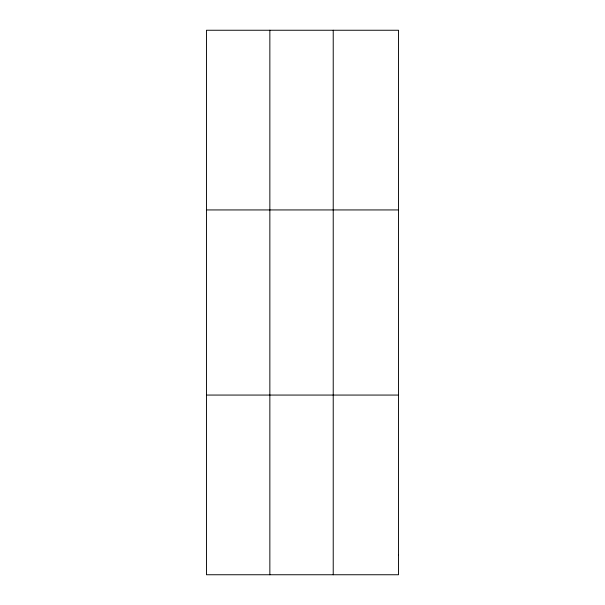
<?xml version="1.0" encoding="UTF-8"?>
<svg xmlns="http://www.w3.org/2000/svg" width="605" height="605" viewBox="0 0 605 605"><rect width="100%" height="100%" fill="white"/><g stroke="black" fill="none" stroke-linecap="round" stroke-linejoin="round"><path stroke-width="0.91" d="M269.853 574.75L269.853 30.25M333.226 574.75L333.226 30.25M206.479 209.935L398.521 209.935M206.479 395.065L398.521 395.065M398.521 554.785L398.521 574.75L206.479 574.75L206.479 30.25L398.521 30.25L398.521 554.785"/></g></svg>
